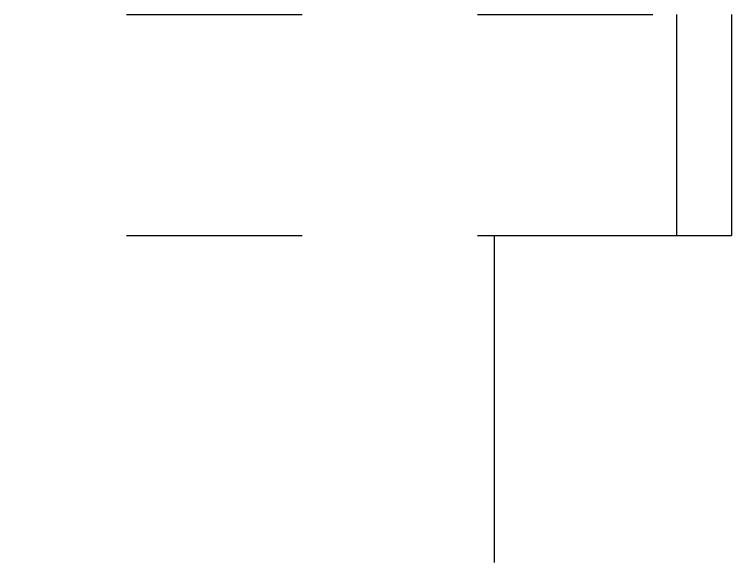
# Model space of a CAD drawing. Extents: x 10 to 127, y 10 to 376.
# Drawn here: x 88.04 to 114, y 235.86 to 255.69 of the extents above; entities that cross this region are included whole.
import ezdxf

# ---------------------------------------------------------------- set-up
doc = ezdxf.new("R2010")
doc.units = 0
doc.linetypes.add('PHANTOM', pattern=[63.5, 31.75, -6.35, 6.35, -6.35, 6.35, -6.35])
doc.layers.get('0').update_dxf_attribs({"linetype": 'CONTINUOUS'})

msp = doc.modelspace()

# ---------------------------------------------------------------- linework, layer by layer
at = {"color": 3, "linetype": 'PHANTOM'}
for p, q in [((54, 255.69), (114, 255.69)), ((112, 255.69), (112, 247.69)), ((114, 255.69), (114, 247.69)), ((54, 247.69), (105.4, 247.69)), ((105.4, 247.69), (113.79, 247.69)), ((105.4, 247.69), (105.4, 235.864)), ((105.4, 247.69), (113.79, 247.69)), ((105.4, 247.69), (105.4, 244.49)), ((113.79, 247.69), (114, 247.69))]:
    msp.add_line(p, q, dxfattribs=at)

doc.saveas('drawing.dxf')
